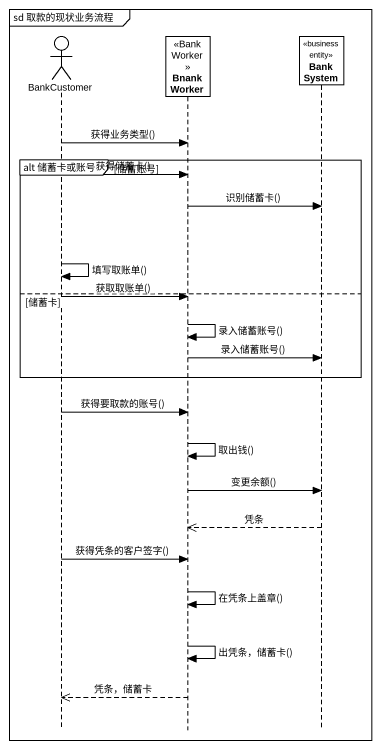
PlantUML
@startuml
mainframe sd 取款的现状业务流程
hide footbox
actor BankCustomer
participant BnankWorker <<BankWorker>>
participant BankSystem <<business entity>>

BankCustomer -> BnankWorker : 获得业务类型()
group alt 储蓄卡或账号 [储蓄账号]
  BankCustomer -> BnankWorker : 获得储蓄卡()
  BnankWorker -> BankSystem : 识别储蓄卡()
  BankCustomer -> BankCustomer : 填写取账单()
else 储蓄卡
  BankCustomer -> BnankWorker : 获取取账单()
  BnankWorker -> BnankWorker : 录入储蓄账号()
  BnankWorker -> BankSystem : 录入储蓄账号()
end
BankCustomer -> BnankWorker : 获得要取款的账号()
BnankWorker -> BnankWorker : 取出钱()
BnankWorker -> BankSystem : 变更余额()
BankSystem -->> BnankWorker : 凭条
BankCustomer -> BnankWorker : 获得凭条的客户签字()
BnankWorker -> BnankWorker : 在凭条上盖章()
BnankWorker -> BnankWorker : 出凭条，储蓄卡()
BnankWorker -->> BankCustomer : 凭条，储蓄卡
@enduml
